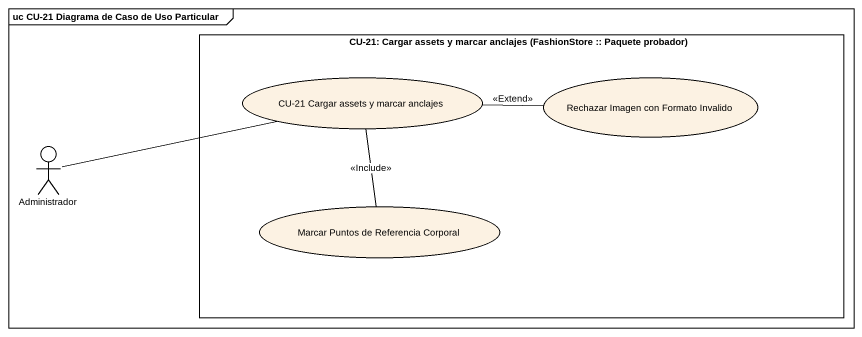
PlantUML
@startuml
mainframe uc CU-21 Diagrama de Caso de Uso Particular
rectangle "CU-21: Cargar assets y marcar anclajes (FashionStore :: Paquete probador)" as CU_21_Cargar_assets_y {
  usecase "CU-21 Cargar assets y marcar anclajes" as CU_21_Cargar_assets_y_2
  usecase "Rechazar Imagen con Formato Invalido" as Rechazar_Imagen_con_Formato
  usecase "Marcar Puntos de Referencia Corporal" as Marcar_Puntos_de_Referencia
}
actor Administrador
CU_21_Cargar_assets_y_2 -- Marcar_Puntos_de_Referencia : <<Include>>
Rechazar_Imagen_con_Formato -left- CU_21_Cargar_assets_y_2 : <<Extend>>
Administrador -right- CU_21_Cargar_assets_y_2
@enduml
